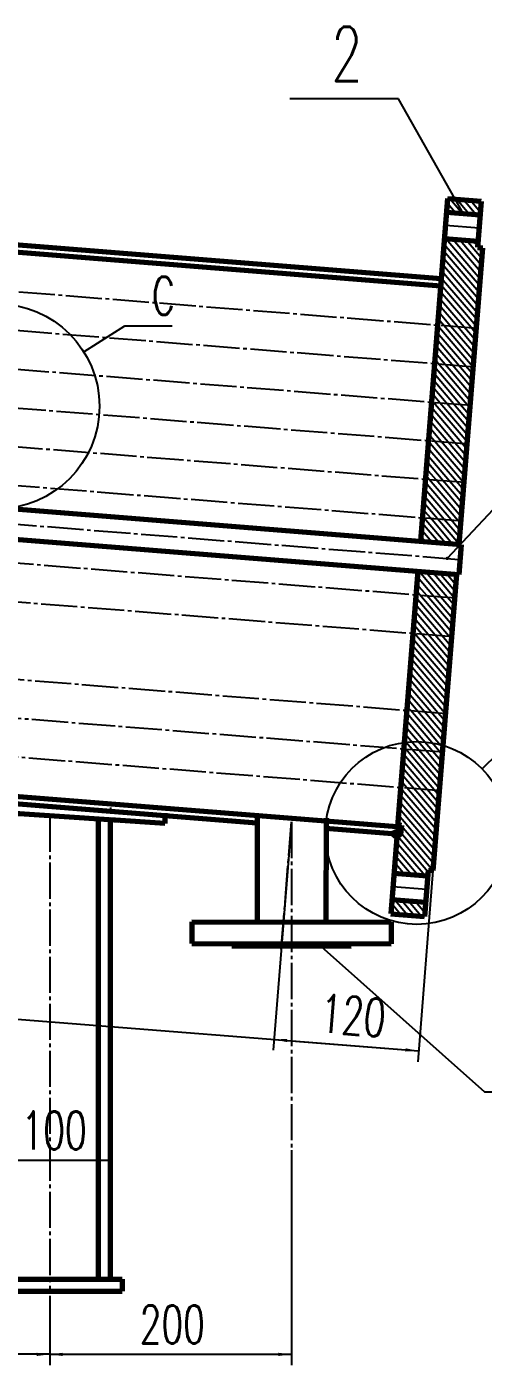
# Model space of a CAD drawing. Header units: millimetres. Extents: x -2673 to 2673, y -4526 to 1890.
# Drawn here: x 1146 to 1524, y -688 to 422 of the extents above; entities that cross this region are included whole.
import ezdxf

# ---------------------------------------------------------------- set-up
doc = ezdxf.new("R2010")
doc.units = ezdxf.units.MM
doc.linetypes.add('EB_DASHDOT', pattern=[39, 30, -3, 3, -3])
for name, color, linetype, lineweight in [('CAXA0', 7, 'Continuous', 70), ('CAXA1', 1, 'EB_DASHDOT', 25), ('CAXA3', 7, 'Continuous', 25), ('CAXA4', 3, 'Continuous', 25), ('CAXA5', 4, 'Continuous', 25)]:
    doc.layers.add(name, color=color, linetype=linetype, lineweight=lineweight)
doc.styles.add('机械', font='txt.shx', dxfattribs={"width": 0.667, "height": 15, "bigfont": 'gbcbig.shx'})
doc.dimstyles.new('标准', dxfattribs={"dimscale": 9, "dimtxt": 3.5, "dimasz": 1.2, "dimexe": 1, "dimexo": 0, "dimtad": 1, "dimdec": 1, "dimzin": 12, "dimdsep": 46, "dimtxsty": '机械', "dimcen": 0, "dimdle": 1.1, "dimaunit": 1, "dimazin": 2, "dimtfac": 1, "dimtdec": 3, "dimtmove": 0, "dimatfit": 3, "dimfxl": 0, "dimtolj": 1, "dimtzin": 0, "dimarcsym": 0})

# ---------------------------------------------------------------- blocks, each defined once
blk = doc.blocks.new('*CAXBLOCK1718')
at = {"layer": 'CAXA0', "linetype": 'Continuous', "lineweight": 25}
for points in [[(-1121.6, -220.7), (-1111, -223), (-1110.7, -220.3)], [(1470.2, -426.9), (1459.3, -427.4), (1459.5, -424.7)]]:
    blk.add_hatch(color=0, dxfattribs=at).paths.add_polyline_path(points, flags=0)
at = {"layer": 'CAXA0', "color": 0, "linetype": 'Continuous', "lineweight": 25}
for p, q in [((-1109.7, -71.2), (-1122.3, -229.7)), ((-1121.6, -220.7), (1470.2, -426.9)), ((1482.1, -277.3), (1469.5, -435.9))]:
    blk.add_line(p, q, dxfattribs=at)
at = {"layer": 'CAXA0', "color": 0, "linetype": 'Continuous', "lineweight": 25, "insert": (142.9, -280.6), "char_height": 31.5, "attachment_point": 1, "rotation": 355.4516, "style": '机械'}
blk.add_mtext('2600', dxfattribs=at)
blk = doc.blocks.new('*CAXBLOCK2021')
at = {"layer": 'CAXA0', "linetype": 'Continuous', "lineweight": 25}
for points in [[(1114.7, -517.7), (1125.5, -516.3), (1125.5, -519)], [(1214.7, -517.7), (1203.9, -516.3), (1203.9, -519)]]:
    blk.add_hatch(color=0, dxfattribs=at).paths.add_polyline_path(points, flags=0)
at = {"layer": 'CAXA0', "color": 0, "linetype": 'Continuous', "lineweight": 25}
for p, q in [((1114.7, -616.2), (1114.7, -508.7)), ((1214.7, -616.2), (1214.7, -508.7)), ((1214.7, -517.7), (1114.7, -517.7))]:
    blk.add_line(p, q, dxfattribs=at)
at = {"layer": 'CAXA0', "color": 0, "linetype": 'Continuous', "lineweight": 25, "insert": (1141.3, -477.1), "char_height": 31.5, "attachment_point": 1, "style": '机械'}
blk.add_mtext('100', dxfattribs=at)
blk = doc.blocks.new('CAXBLOCK21', base_point=(154.4, 52.3))
at = {"layer": 'CAXA0', "linetype": 'Continuous', "lineweight": 25}
for p, q in [((1522.8, -193), (1556, -160.4)), ((1556, -160.4), (1596.6, -160.4))]:
    blk.add_line(p, q, dxfattribs=at)
blk.add_circle((1468.8, -246.1), 75.8, dxfattribs=at)
at = {"layer": 'CAXA0', "linetype": 'Continuous', "lineweight": 25, "insert": (1578.5, -119.8), "char_height": 31.5, "attachment_point": 1, "style": '机械'}
blk.add_mtext('A', dxfattribs=at)
blk = doc.blocks.new('CAXBLOCK23', base_point=(154.4, 52.3))
at = {"layer": 'CAXA0', "linetype": 'Continuous', "lineweight": 25}
for p, q in [((1192.8, 153), (1226.8, 174.4)), ((1226.8, 174.4), (1266, 174.4))]:
    blk.add_line(p, q, dxfattribs=at)
blk.add_circle((1120.9, 107.7), 85, dxfattribs=at)
at = {"layer": 'CAXA0', "linetype": 'Continuous', "lineweight": 25, "insert": (1249.4, 215.1), "char_height": 31.5, "attachment_point": 1, "style": '机械'}
blk.add_mtext('C', dxfattribs=at)
blk = doc.blocks.new('*CAXBLOCK2425')
at = {"layer": 'CAXA0', "linetype": 'Continuous', "lineweight": 25}
for points in [[(1350.6, -417.4), (1361.2, -419.6), (1361.4, -416.9)], [(1470.2, -426.9), (1459.3, -427.4), (1459.5, -424.7)]]:
    blk.add_hatch(color=0, dxfattribs=at).paths.add_polyline_path(points, flags=0)
at = {"layer": 'CAXA0', "color": 0, "linetype": 'Continuous', "lineweight": 25}
for p, q in [((1364.9, -236.9), (1349.9, -426.4)), ((1482.1, -277.3), (1469.5, -435.9)), ((1350.6, -417.4), (1470.2, -426.9))]:
    blk.add_line(p, q, dxfattribs=at)
at = {"layer": 'CAXA0', "color": 0, "linetype": 'Continuous', "lineweight": 25, "insert": (1390.3, -379.8), "char_height": 31.5, "attachment_point": 1, "rotation": 355.4516, "style": '机械'}
blk.add_mtext('120', dxfattribs=at)
blk = doc.blocks.new('CAXBLOCK25')
at = {"layer": 'CAXA3', "color": 0, "linetype": 'Continuous', "lineweight": 25}
for p, q in [((1502.8, 13), (1475.6, 44.9)), ((1505.4, 16.1), (1479.1, 47)), ((1505.9, 21.7), (1484.7, 46.6)), ((1506.3, 27.4), (1490.3, 46.1)), ((1506.8, 33), (1496, 45.7)), ((1507.2, 38.6), (1501.6, 45.2)), ((1507.7, 44.3), (1507.3, 44.8)), ((1491.5, 13.9), (1474.7, 33.6)), ((1497.2, 13.4), (1475.2, 39.2)), ((1480.3, 14.8), (1473.8, 22.3)), ((1485.9, 14.3), (1474.3, 28)), ((1474.6, 15.2), (1473.4, 16.7)), ((1492.6, -5.8), (1474.6, 15.2)), ((1498.2, -6.3), (1480.3, 14.8)), ((1503.6, -6.5), (1485.9, 14.3)), ((1504.1, -0.8), (1491.5, 13.9)), ((1504.5, 4.8), (1497.2, 13.4)), ((1505, 10.4), (1502.8, 13)), ((1481.3, -4.9), (1472.5, 5.4)), ((1486.9, -5.4), (1472.9, 11)), ((1475.7, -4.5), (1472, -0.2)), ((1488.3, -50.2), (1470.4, -29.1)), ((1494, -50.6), (1476, -29.6)), ((1499.6, -51.1), (1481.7, -30)), ((1500.5, -46), (1487.3, -30.5)), ((1501, -40.3), (1493, -30.9)), ((1501.4, -34.7), (1498.6, -31.4)), ((1477.1, -49.3), (1468.9, -39.7)), ((1482.7, -49.7), (1469.3, -34.1)), ((1495.2, -82.9), (1468, -51)), ((1471.4, -48.8), (1468.4, -45.3)), ((1497.8, -79.8), (1471.4, -48.8)), ((1498.3, -74.1), (1477.1, -49.3)), ((1498.7, -68.5), (1482.7, -49.7)), ((1499.2, -62.9), (1488.3, -50.2)), ((1499.6, -57.2), (1494, -50.6)), ((1500.1, -51.6), (1499.6, -51.1)), ((1483.9, -82), (1467.1, -62.3)), ((1489.5, -82.4), (1467.6, -56.6)), ((1472.6, -81.1), (1466.2, -73.5)), ((1478.3, -81.5), (1466.7, -67.9)), ((1494.7, -119.3), (1465.3, -84.8)), ((1467, -80.6), (1465.8, -79.2)), ((1495.1, -113.6), (1467, -80.6)), ((1495.6, -108), (1472.6, -81.1)), ((1496, -102.3), (1478.3, -81.5)), ((1496.5, -96.7), (1483.9, -82)), ((1496.9, -91.1), (1489.5, -82.4)), ((1497.4, -85.4), (1495.2, -82.9)), ((1493.8, -130.5), (1464.4, -96.1)), ((1494.2, -124.9), (1464.9, -90.5)), ((1492.9, -141.8), (1463.5, -107.4)), ((1493.3, -136.2), (1464, -101.7)), ((1486.3, -146.5), (1462.6, -118.7)), ((1492, -146.9), (1463.1, -113)), ((1475.1, -145.6), (1461.7, -129.9)), ((1480.7, -146), (1462.2, -124.3)), ((1463.8, -144.7), (1460.8, -141.2)), ((1469.4, -145.1), (1461.3, -135.6)), ((1481.9, -178.3), (1459.9, -152.5)), ((1487.5, -178.7), (1460.4, -146.9)), ((1490.2, -175.6), (1463.8, -144.7)), ((1490.6, -170), (1469.4, -145.1)), ((1491.1, -164.4), (1475.1, -145.6)), ((1491.5, -158.7), (1480.7, -146)), ((1492, -153.1), (1486.3, -146.5)), ((1492.4, -147.5), (1492, -146.9)), ((1470.6, -177.4), (1459, -163.8)), ((1476.3, -177.8), (1459.5, -158.1)), ((1459.3, -176.5), (1458.1, -175)), ((1465, -176.9), (1458.6, -169.4)), ((1487.5, -209.5), (1459.3, -176.5)), ((1487.9, -203.8), (1465, -176.9)), ((1488.4, -198.2), (1470.6, -177.4)), ((1477.5, -210.1), (1457.2, -186.3)), ((1483.1, -210.5), (1457.7, -180.7)), ((1488.8, -192.6), (1476.3, -177.8)), ((1489.3, -186.9), (1481.9, -178.3)), ((1489.7, -181.3), (1487.5, -178.7)), ((1466.2, -209.2), (1456.3, -197.6)), ((1471.8, -209.6), (1456.8, -192)), ((1484.8, -243.3), (1455.4, -208.9)), ((1460.6, -208.7), (1455.9, -203.2)), ((1485.2, -237.7), (1460.6, -208.7)), ((1485.7, -232), (1466.2, -209.2)), ((1486.1, -226.4), (1471.8, -209.6)), ((1486.6, -220.8), (1477.5, -210.1)), ((1487, -215.1), (1483.1, -210.5)), ((1483.9, -254.6), (1454.5, -220.2)), ((1484.4, -249), (1455, -214.5)), ((1483, -265.9), (1453.6, -231.4)), ((1483.5, -260.2), (1454.1, -225.8)), ((1455.4, -239.6), (1453.2, -237.1)), ((1482.6, -271.5), (1455.9, -240.3)), ((1475.6, -281.8), (1451.9, -254)), ((1478, -278.5), (1453, -249.2)), ((1482.1, -277.2), (1455.5, -245.9)), ((1464.3, -280.9), (1451, -265.3)), ((1470, -281.4), (1451.4, -259.6)), ((1453, -280), (1450.1, -276.5)), ((1458.7, -280.5), (1450.5, -270.9)), ((1449.9, -313.4), (1447.4, -310.4)), ((1455.6, -313.9), (1447.8, -304.7)), ((1461.2, -314.3), (1450.7, -301.9)), ((1466.9, -314.8), (1456.3, -302.4)), ((1472.5, -315.2), (1461.9, -302.8)), ((1475.3, -312.3), (1467.6, -303.3)), ((1475.7, -306.7), (1473.2, -303.7))]:
    blk.add_line(p, q, dxfattribs=at)
blk = doc.blocks.new('CAXBLOCK26')
at = {"layer": 'CAXA3', "color": 0, "linetype": 'Continuous', "lineweight": 25}
for p, q in [((1506.7, 267.4), (1496.1, 279.8)), ((1512.3, 267), (1501.7, 279.4)), ((1517.9, 266.5), (1507.4, 278.9)), ((1521.5, 268.5), (1513, 278.5)), ((1522, 274.1), (1518.7, 278)), ((1495.4, 268.3), (1493.6, 270.4)), ((1501, 267.9), (1494, 276.1)), ((1521.1, 213.4), (1493, 246.4)), ((1521.6, 219.1), (1498.6, 246)), ((1522, 224.7), (1504.3, 245.5)), ((1522.5, 230.4), (1509.9, 245.1)), ((1519.3, 240.3), (1515.6, 244.6)), ((1520.2, 202.2), (1490.9, 236.6)), ((1520.7, 207.8), (1491.3, 242.2)), ((1522.9, 236), (1520.1, 239.3)), ((1519.3, 190.9), (1490, 225.3)), ((1519.8, 196.5), (1490.4, 231)), ((1518.4, 179.6), (1489.1, 214)), ((1518.9, 185.2), (1489.5, 219.7)), ((1513.7, 172.9), (1488.2, 202.8)), ((1518, 174), (1488.6, 208.4)), ((1502.4, 173.8), (1487.3, 191.5)), ((1508, 173.3), (1487.7, 197.1)), ((1491.1, 174.7), (1486.4, 180.2)), ((1496.8, 174.2), (1486.8, 185.9)), ((1509.3, 141.1), (1485.5, 168.9)), ((1514.9, 140.6), (1485.9, 174.6)), ((1515.8, 145.8), (1491.1, 174.7)), ((1516.2, 151.4), (1496.8, 174.2)), ((1516.7, 157.1), (1502.4, 173.8)), ((1517.1, 162.7), (1508, 173.3)), ((1517.5, 168.3), (1513.7, 172.9)), ((1498, 142), (1484.6, 157.7)), ((1503.6, 141.5), (1485, 163.3)), ((1486.7, 142.9), (1483.7, 146.4)), ((1492.3, 142.4), (1484.1, 152)), ((1504.8, 109.3), (1482.8, 135.1)), ((1510.5, 108.8), (1483.3, 140.7)), ((1513.1, 111.9), (1486.7, 142.9)), ((1513.5, 117.6), (1492.3, 142.4)), ((1514, 123.2), (1498, 142)), ((1514.4, 128.9), (1503.6, 141.5)), ((1514.9, 134.5), (1509.3, 141.1)), ((1515.3, 140.1), (1514.9, 140.6)), ((1493.5, 110.2), (1481.9, 123.8)), ((1499.2, 109.7), (1482.4, 129.5)), ((1482.3, 111.1), (1481, 112.5)), ((1487.9, 110.6), (1481.5, 118.2)), ((1510.4, 78.1), (1482.3, 111.1)), ((1500.4, 77.5), (1480.1, 101.3)), ((1506, 77), (1480.6, 106.9)), ((1510.8, 83.7), (1487.9, 110.6)), ((1511.3, 89.4), (1493.5, 110.2)), ((1511.7, 95), (1499.2, 109.7)), ((1512.2, 100.7), (1504.8, 109.3)), ((1512.6, 106.3), (1510.5, 108.8)), ((1489.1, 78.4), (1479.2, 90)), ((1494.8, 77.9), (1479.7, 95.6)), ((1507.3, 44.8), (1478.3, 78.7)), ((1483.5, 78.8), (1478.8, 84.3)), ((1508.1, 49.9), (1483.5, 78.8)), ((1508.6, 55.6), (1489.1, 78.4)), ((1509, 61.2), (1494.8, 77.9)), ((1496, 45.7), (1477.4, 67.4)), ((1501.6, 45.2), (1477.9, 73.1)), ((1509.5, 66.8), (1500.4, 77.5)), ((1509.9, 72.5), (1506, 77)), ((1484.7, 46.6), (1476.5, 56.2)), ((1490.3, 46.1), (1477, 61.8)), ((1479.1, 47), (1476.1, 50.5))]:
    blk.add_line(p, q, dxfattribs=at)
blk = doc.blocks.new('*CAXBLOCK107108')
at = {"layer": 'CAXA4', "linetype": 'Continuous', "lineweight": 25}
for points in [[(1164.7, -678.5), (1175.5, -679.9), (1175.5, -677.2)], [(1364.9, -678.5), (1354.1, -679.9), (1354.1, -677.2)]]:
    blk.add_hatch(color=0, dxfattribs=at).paths.add_polyline_path(points, flags=0)
at = {"layer": 'CAXA4', "color": 0, "linetype": 'Continuous', "lineweight": 25}
for p, q in [((1364.9, -509.3), (1364.9, -687.5)), ((1164.7, -630), (1164.7, -687.5)), ((1164.7, -678.5), (1364.9, -678.5))]:
    blk.add_line(p, q, dxfattribs=at)
at = {"layer": 'CAXA4', "color": 0, "linetype": 'Continuous', "lineweight": 25, "insert": (1239.2, -637.9), "char_height": 31.5, "attachment_point": 1, "style": '机械'}
blk.add_mtext('200', dxfattribs=at)
blk = doc.blocks.new('*CAXBLOCK108109')
at = {"layer": 'CAXA4', "linetype": 'Continuous', "lineweight": 25}
for points in [[(-911.3, -678.5), (-900.5, -677.2), (-900.5, -679.9)], [(1164.7, -678.5), (1153.9, -677.2), (1153.9, -679.9)]]:
    blk.add_hatch(color=0, dxfattribs=at).paths.add_polyline_path(points, flags=0)
at = {"layer": 'CAXA4', "color": 0, "linetype": 'Continuous', "lineweight": 25}
for p, q in [((-911.3, -616.2), (-911.3, -687.5)), ((1164.7, -630), (1164.7, -687.5)), ((1164.7, -678.5), (-911.3, -678.5))]:
    blk.add_line(p, q, dxfattribs=at)
at = {"layer": 'CAXA4', "color": 0, "linetype": 'Continuous', "lineweight": 25, "insert": (92, -637.9), "char_height": 31.5, "attachment_point": 1, "style": '机械'}
blk.add_mtext('2076', dxfattribs=at)
blk = doc.blocks.new('CAXBLOCK130', base_point=(1363.7, 362.6))
at = {"layer": 'CAXA3', "linetype": 'Continuous', "lineweight": 25}
blk.add_hatch(color=0, dxfattribs=at).paths.add_polyline_path([(1508.7, 267.4), (1508.7, 267.6), (1508.7, 267.8), (1508.6, 268), (1508.5, 268.2), (1508.3, 268.3), (1508.2, 268.5), (1508, 268.6), (1507.8, 268.7), (1507.6, 268.7), (1507.4, 268.7), (1507.2, 268.7), (1507, 268.7), (1506.8, 268.6), (1506.6, 268.5), (1506.4, 268.3), (1506.3, 268.2), (1506.2, 268), (1506.1, 267.8), (1506, 267.6), (1506, 267.4), (1506, 267.2), (1506.1, 266.9), (1506.2, 266.8), (1506.3, 266.6), (1506.4, 266.4), (1506.6, 266.3), (1506.8, 266.2), (1507, 266.1), (1507.2, 266), (1507.4, 266), (1507.6, 266), (1507.8, 266.1), (1508, 266.2), (1508.2, 266.3), (1508.3, 266.4), (1508.5, 266.6), (1508.6, 266.8), (1508.7, 266.9), (1508.7, 267.2)], flags=0)
at = {"layer": 'CAXA3', "color": 0, "linetype": 'Continuous', "lineweight": 25}
for p, q in [((1453.7, 362.6), (1363.7, 362.6)), ((1507.4, 267.4), (1453.7, 362.6))]:
    blk.add_line(p, q, dxfattribs=at)
at = {"layer": 'CAXA3', "color": 0, "linetype": 'Continuous', "lineweight": 25, "insert": (1398, 422.4), "char_height": 45, "attachment_point": 1, "style": '机械'}
blk.add_mtext('2', dxfattribs=at)
blk = doc.blocks.new('CAXBLOCK129', base_point=(1507.4, 267.4))
at = {"layer": 'CAXA3', "color": 0, "linetype": 'ByBlock', "lineweight": -2}
blk.add_blockref('CAXBLOCK130', (1363.7, 362.6), dxfattribs=at)
blk = doc.blocks.new('CAXBLOCK141', base_point=(1614.9, -460.8))
at = {"layer": 'CAXA3', "linetype": 'Continuous', "lineweight": 25}
blk.add_hatch(color=0, dxfattribs=at).paths.add_polyline_path([(1388.3, -338), (1388.3, -337.8), (1388.2, -337.6), (1388.1, -337.4), (1388, -337.2), (1387.9, -337), (1387.7, -336.9), (1387.6, -336.8), (1387.4, -336.7), (1387.2, -336.7), (1386.9, -336.6), (1386.7, -336.7), (1386.5, -336.7), (1386.3, -336.8), (1386.1, -336.9), (1386, -337), (1385.9, -337.2), (1385.7, -337.4), (1385.7, -337.6), (1385.6, -337.8), (1385.6, -338), (1385.6, -338.2), (1385.7, -338.4), (1385.7, -338.6), (1385.9, -338.8), (1386, -338.9), (1386.1, -339.1), (1386.3, -339.2), (1386.5, -339.3), (1386.7, -339.3), (1386.9, -339.3), (1387.2, -339.3), (1387.4, -339.3), (1387.6, -339.2), (1387.7, -339.1), (1387.9, -338.9), (1388, -338.8), (1388.1, -338.6), (1388.2, -338.4), (1388.3, -338.2)], flags=0)
at = {"layer": 'CAXA3', "color": 0, "linetype": 'Continuous', "lineweight": 25}
for p, q in [((1386.9, -338), (1524.9, -460.8)), ((1524.9, -460.8), (1614.9, -460.8))]:
    blk.add_line(p, q, dxfattribs=at)
at = {"layer": 'CAXA3', "color": 0, "linetype": 'Continuous', "lineweight": 25, "insert": (1559.1, -400.9), "char_height": 45, "attachment_point": 1, "style": '机械'}
blk.add_mtext('8', dxfattribs=at)
blk = doc.blocks.new('CAXBLOCK142', base_point=(1749.9, -460.8))
at = {"layer": 'CAXA3', "color": 0, "linetype": 'Continuous', "lineweight": 25}
for p, q in [((1614.9, -460.8), (1637.4, -483.3)), ((1659.9, -460.8), (1637.4, -483.3)), ((1659.9, -460.8), (1749.9, -460.8))]:
    blk.add_line(p, q, dxfattribs=at)
at = {"layer": 'CAXA3', "color": 0, "linetype": 'Continuous', "lineweight": 25, "insert": (1694.1, -400.9), "char_height": 45, "attachment_point": 1, "style": '机械'}
blk.add_mtext('9', dxfattribs=at)
blk = doc.blocks.new('CAXBLOCK140', base_point=(1386.9, -338))
at = {"layer": 'CAXA3', "color": 0, "linetype": 'EB_DASHDOT', "lineweight": 25}
for name, p in [('CAXBLOCK141', (1614.9, -460.8)), ('CAXBLOCK142', (1749.9, -460.8))]:
    blk.add_blockref(name, p, dxfattribs=at)
blk = doc.blocks.new('*CAXBLOCK171172')
at = {"layer": 'CAXA3', "linetype": 'Continuous', "lineweight": 25}
for points in [[(985.6, -231.7), (987, -242.5), (984.3, -242.5)], [(985.6, -626.2), (987, -615.4), (984.3, -615.4)]]:
    blk.add_hatch(color=0, dxfattribs=at).paths.add_polyline_path(points, flags=0)
at = {"layer": 'CAXA3', "color": 0, "linetype": 'Continuous', "lineweight": 25}
for p, q in [((1164.7, -231.7), (976.6, -231.7)), ((985.6, -626.2), (985.6, -231.7)), ((1164.7, -626.2), (976.6, -626.2))]:
    blk.add_line(p, q, dxfattribs=at)
at = {"layer": 'CAXA3', "color": 0, "linetype": 'Continuous', "lineweight": 25, "insert": (945, -473), "char_height": 31.5, "attachment_point": 1, "rotation": 90, "style": '机械'}
blk.add_mtext('408', dxfattribs=at)
blk = doc.blocks.new('CAXBLOCK173', base_point=(1671.4, 74.9))
at = {"layer": 'CAXA3', "linetype": 'Continuous', "lineweight": 25}
blk.add_hatch(color=0, dxfattribs=at).paths.add_polyline_path([(1495.3, -18.5), (1495.3, -18.3), (1495.3, -18.1), (1495.2, -17.9), (1495.1, -17.7), (1494.9, -17.5), (1494.8, -17.4), (1494.6, -17.3), (1494.4, -17.2), (1494.2, -17.1), (1494, -17.1), (1493.8, -17.1), (1493.6, -17.2), (1493.4, -17.3), (1493.2, -17.4), (1493, -17.5), (1492.9, -17.7), (1492.8, -17.9), (1492.7, -18.1), (1492.6, -18.3), (1492.6, -18.5), (1492.6, -18.7), (1492.7, -18.9), (1492.8, -19.1), (1492.9, -19.3), (1493, -19.4), (1493.2, -19.6), (1493.4, -19.7), (1493.6, -19.8), (1493.8, -19.8), (1494, -19.8), (1494.2, -19.8), (1494.4, -19.8), (1494.6, -19.7), (1494.8, -19.6), (1494.9, -19.4), (1495.1, -19.3), (1495.2, -19.1), (1495.3, -18.9), (1495.3, -18.7)], flags=0)
at = {"layer": 'CAXA3', "color": 0, "linetype": 'Continuous', "lineweight": 25}
for p, q in [((1494, -18.5), (1581.4, 74.9)), ((1581.4, 74.9), (1671.4, 74.9))]:
    blk.add_line(p, q, dxfattribs=at)
at = {"layer": 'CAXA3', "color": 0, "linetype": 'Continuous', "lineweight": 25, "insert": (1606, 134.7), "char_height": 45, "attachment_point": 1, "style": '机械'}
blk.add_mtext('17', dxfattribs=at)
blk = doc.blocks.new('CAXBLOCK172', base_point=(1494, -18.5))
at = {"layer": 'CAXA3', "color": 0, "linetype": 'ByBlock', "lineweight": -2}
blk.add_blockref('CAXBLOCK173', (1671.4, 74.9), dxfattribs=at)
blk = doc.blocks.new('*CAXBLOCK207208')
at = {"layer": 'CAXA4', "linetype": 'Continuous', "lineweight": 25}
for points in [[(314.4, 301.1), (312.2, 290.4), (314.9, 290.2)], [(278.7, -147.5), (278.2, -136.6), (280.9, -136.8)]]:
    blk.add_hatch(color=0, dxfattribs=at).paths.add_polyline_path(points, flags=0)
at = {"layer": 'CAXA4', "color": 0, "linetype": 'Continuous', "lineweight": 25}
for p, q in [((314.4, 301.1), (278.7, -147.5)), ((1488.6, 207.7), (305.4, 301.8)), ((1455.9, -241.2), (269.7, -146.8))]:
    blk.add_line(p, q, dxfattribs=at)
at = {"layer": 'CAXA4', "color": 0, "linetype": 'Continuous', "lineweight": 25, "insert": (264.5, 193), "char_height": 31.5, "attachment_point": 1, "rotation": 85.4516, "style": '机械'}
blk.add_mtext('{%%C}450X6', dxfattribs=at)

msp = doc.modelspace()

# ---------------------------------------------------------------- hatches: boundary and pattern name
at = {"layer": 'CAXA0', "linetype": 'Continuous', "lineweight": 25}
msp.add_hatch(color=256, dxfattribs=at).paths.add_polyline_path([(1448.499, -246.584), (1452.177, -249.886), (1455.406, -247.133), (1455.723, -243.146)], flags=0)

# ---------------------------------------------------------------- linework, layer by layer
at = {"layer": 'CAXA0'}
for p, q in [((-1039.437, 408.776), (1488.576, 207.668)), ((-922.828, 405.519), (1489.052, 213.65)), ((1494.326, 279.94), (1471.725, -4.162)), ((1494.326, 279.94), (1522.238, 277.72)), ((1522.238, 277.72), (1519.184, 239.341)), ((1521.326, 266.256), (1493.414, 268.476)), ((1519.581, 244.325), (1491.669, 246.546)), ((1523.172, 239.024), (1503.624, -6.7)), ((1519.184, 239.341), (1523.172, 239.024)), ((-1090.181, 199.642), (1505.618, -6.859)), ((-1092.164, 174.721), (1503.635, -31.78)), ((1505.618, -6.859), (1503.635, -31.78)), ((1469.742, -29.084), (1452.891, -240.914)), ((1501.642, -31.621), (1482.094, -277.345)), ((-1075.123, -39.806), (1455.881, -241.152)), ((-1075.598, -45.787), (1336.282, -237.657)), ((1069.371, -225.404), (1222.038, -235.542)), ((1260.122, -229.794), (1260.122, -238.365)), ((1204.747, -234.394), (1204.747, -616.192)), ((1214.747, -235.058), (1260.122, -238.07)), ((1214.747, -235.058), (1214.747, -616.192)), ((1336.668, -233.873), (1336.471, -319.873)), ((1393.102, -242.177), (1448.499, -246.584)), ((1393.668, -234.003), (1393.471, -320.003)), ((1455.723, -243.146), (1448.499, -246.584)), ((1453.01, -239.419), (1456, -239.657)), ((1456, -239.657), (1455.406, -247.133)), ((1452.177, -249.886), (1447.141, -313.186)), ((1448.499, -246.584), (1452.177, -249.886)), ((1455.406, -247.133), (1452.177, -249.886)), ((1478.106, -277.028), (1475.053, -315.406)), ((1478.106, -277.028), (1482.094, -277.345)), ((1477.71, -282.012), (1449.798, -279.792)), ((1475.965, -303.943), (1448.053, -301.722)), ((1282.472, -319.75), (1282.43, -337.75)), ((1282.472, -319.75), (1447.471, -320.127)), ((1447.141, -313.186), (1475.053, -315.406)), ((1447.471, -320.127), (1447.43, -338.126)), ((1282.43, -337.75), (1447.43, -338.126)), ((1315.43, -337.825), (1315.426, -339.825)), ((1315.426, -339.825), (1414.426, -340.051)), ((1414.43, -338.051), (1414.426, -340.051)), ((1104.747, -616.192), (1224.747, -616.192)), ((1224.747, -616.192), (1224.747, -626.192)), ((1104.747, -626.192), (1224.747, -626.192))]:
    msp.add_line(p, q, dxfattribs=at)
at = {"layer": 'CAXA1'}
for p, q in [((-1076.92, 378.955), (1520.873, 172.296)), ((-1079.462, 347.006), (1518.331, 140.347)), ((-1082.003, 315.057), (1515.79, 108.398)), ((-1084.545, 283.108), (1513.248, 76.449)), ((1520.453, 255.291), (1492.541, 257.511)), ((-1087.086, 251.159), (1510.707, 44.5)), ((-1089.628, 219.21), (1508.165, 12.551)), ((-1094.711, 155.312), (1503.082, -51.348)), ((-1097.253, 123.362), (1500.54, -83.297)), ((-1102.336, 59.464), (1495.457, -147.195)), ((-1104.878, 27.515), (1492.915, -179.144)), ((-1107.419, -4.434), (1490.374, -211.093)), ((1215.164, -228.022), (1215.402, -225.031)), ((1364.93, -236.926), (1364.93, -509.345)), ((1476.838, -292.977), (1448.926, -290.757))]:
    msp.add_line(p, q, dxfattribs=at)
at = {"layer": 'CAXA1', "linetype": 'EB_DASHDOT', "lineweight": 25}
for p, q in [((-1092.17, 187.261), (1505.623, -19.399)), ((1164.747, -231.737), (1164.747, -626.192)), ((1356.524, -342.593), (1364.93, -236.926))]:
    msp.add_line(p, q, dxfattribs=at)

# ---------------------------------------------------------------- block references
at = {"layer": 'CAXA0'}
for name in ['CAXBLOCK23', 'CAXBLOCK21']:
    msp.add_blockref(name, (154.413, 52.263), dxfattribs=at)
at = {"layer": 'CAXA3'}
for name, p in [('CAXBLOCK129', (1507.37, 267.366)), ('CAXBLOCK172', (1493.973, -18.472)), ('CAXBLOCK140', (1386.942, -337.988))]:
    msp.add_blockref(name, p, dxfattribs=at)
at = {"layer": 'CAXA5'}
for name in ['CAXBLOCK26', 'CAXBLOCK25']:
    msp.add_blockref(name, (0, 0), dxfattribs=at)

# ---------------------------------------------------------------- dimensions: what is measured, and where the dimension line sits
at = {"layer": 'CAXA4'}
for base, p1, p2, angle, text, picture, middle in [((309.905, 244.485), (1488.576, 207.668), (1455.881, -241.152), 85.451596, '{%%C}450X6', '*CAXBLOCK207208', (288.317, 246.202)), ((174.288, -323.841), (-1109.718, -71.162), (1482.094, -277.345), 355.451596, '2600', '*CAXBLOCK1718', (175.983, -302.533)), ((985.627, -447.324), (1164.747, -626.192), (1164.747, -231.737), 90, '408', '*CAXBLOCK171172', (964.252, -447.324)), ((1410.383, -422.175), (1364.93, -236.926), (1482.094, -277.345), 175.451596, '120', '*CAXBLOCK2425', (1412.078, -400.867)), ((1264.838, -678.541), (1164.747, -630.04), (1364.93, -509.345), 0, '200', '*CAXBLOCK107108', (1264.838, -657.166)), ((126.745, -678.541), (1164.747, -630.04), (-911.256, -616.185), 0, '2076', '*CAXBLOCK108109', (126.745, -657.166))]:
    dim = msp.add_linear_dim(base=base, p1=p1, p2=p2, angle=angle, text=text, dimstyle='标准', dxfattribs=at)
    dim.commit()
    dim.dimension.update_dxf_attribs({"geometry": picture, "text_midpoint": middle})
dim = msp.add_linear_dim(base=(1164.747, -517.677), p1=(1214.747, -616.192), p2=(1114.747, -616.192), text='100', dimstyle='标准', dxfattribs=at)
dim.commit()
dim.dimension.update_dxf_attribs({"geometry": '*CAXBLOCK2021', "text_midpoint": (1164.747, -496.302)})

doc.saveas('drawing.dxf')
